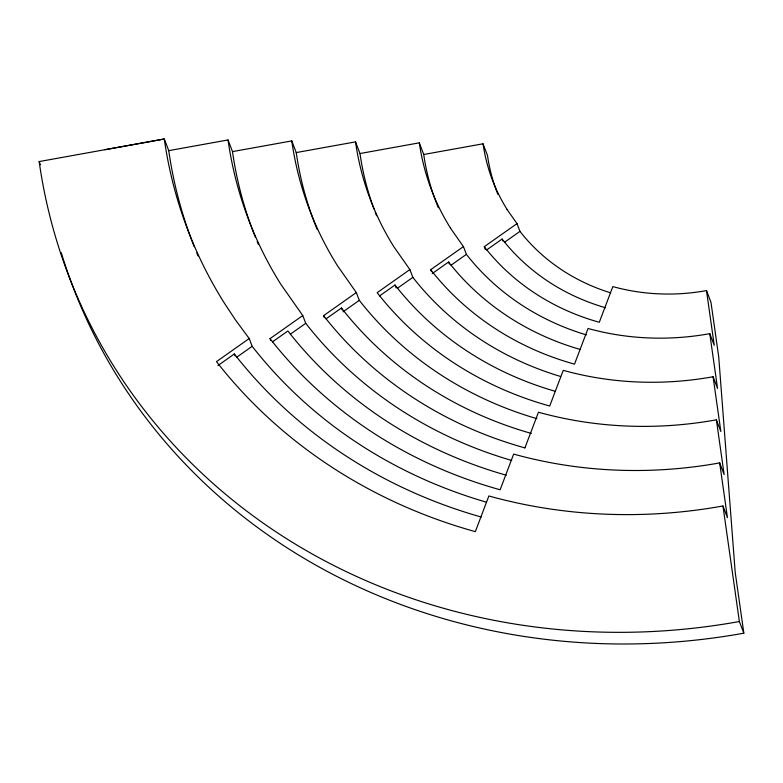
<?xml version="1.0" encoding="UTF-8"?>
<svg xmlns="http://www.w3.org/2000/svg" width="783" height="783" viewBox="0 0 783 783"><rect width="100%" height="100%" fill="white"/><g stroke="black" fill="none" stroke-linecap="round" stroke-linejoin="round"><path stroke-width="1.17" d="M524.913 447.905L538.459 412.22C573.087 421.851 609.057 426.52 644.986 426.383A382.711 348.523 -21 0 0 716.376 419.835L720.849 431.492L713.078 376.75A322.283 293.498 -21 0 1 652.963 382.27C622.7 382.388 592.418 378.453 563.261 370.339L549.715 406.025A362.637 330.24 -21 0 1 377.152 292.676L409.871 269.577L393.947 246.89A322.342 293.547 -21 0 1 355.521 141.88L296.248 152.577L291.775 140.92L232.502 151.608L228.029 139.951L168.756 150.649L164.283 138.992L39.15 161.572L40.373 164.743M105.01 149.69L164.283 138.992A503.655 458.672 -21 0 0 224.329 303.07L235.468 319.924L249.2 338.53L216.48 361.629A543.95 495.365 -21 0 0 475.33 531.647L488.876 495.972C534.427 508.647 581.759 514.793 629.033 514.607A503.567 458.593 -21 0 0 722.963 505.984L727.436 517.641L719.675 462.91A443.139 403.558 -21 0 1 637.01 470.495C595.403 470.661 553.757 465.249 513.668 454.091L500.122 489.776A483.512 440.33 -21 0 1 270.037 338.638L302.757 315.549L280.862 284.346A443.217 403.627 -21 0 1 228.029 139.951M217.968 365.504L234.332 353.965A523.807 477.023 -21 0 0 481.251 517.034M236.789 357.165L252.185 346.301A503.655 458.672 -21 0 0 486.223 502.128M272.494 341.848L287.89 330.984A463.37 421.978 -21 0 0 506.307 475.232M290.346 334.184L305.742 323.32A443.217 403.636 -21 0 0 511.7 460.453M324.338 317.604L323.594 315.657L356.314 292.568L337.404 265.623A382.779 348.592 -21 0 1 291.775 140.92M326.041 318.867L341.447 307.993A402.922 366.933 -21 0 0 531.373 433.439M342.934 311.879L359.299 300.339A382.779 348.592 -21 0 0 536.884 418.68M379.598 295.876L395.004 285.012A342.484 311.898 -21 0 0 554.912 391.197M397.451 288.222L412.856 277.348A322.342 293.547 -21 0 0 560.491 376.447M431.453 271.632L430.699 269.695L463.428 246.596L450.489 228.166M432.196 273.58L448.551 262.031A282.046 256.853 -21 0 0 580.252 349.472M451.008 265.231L466.404 254.367A261.904 238.512 -21 0 0 586.359 334.889M507.032 209.433L516.986 223.615L484.256 246.704L485.382 249.62M486.713 249.914L502.109 239.05A221.609 201.818 -21 0 0 605.582 307.758M504.565 242.25L519.961 231.386A201.466 183.467 -21 0 0 610.446 292.773M355.521 141.88L359.994 153.537L419.267 142.839L423.74 154.496A261.904 238.512 -21 0 0 438.314 207.671M423.74 154.496L483.013 143.798L487.486 155.455A201.466 183.467 -21 0 0 497.861 194.301M484.266 246.704A241.751 220.16 -21 0 0 599.298 322.273L612.844 286.588C631.069 291.658 650.007 294.114 668.917 294.046A201.427 183.437 -21 0 0 706.491 290.601L710.964 302.258L718.735 356.989L735.208 572.383L743.85 633.193L739.377 621.536L722.963 505.994M430.709 269.685A302.199 275.205 -21 0 0 574.507 364.154L588.053 328.469C611.738 335.055 636.354 338.256 660.94 338.158A261.855 238.463 -21 0 0 709.78 333.675L714.253 345.332L706.491 290.601M713.078 376.75L717.551 388.407L709.78 333.675M719.675 462.91L724.148 474.567L716.376 419.835M516.986 223.615L519.961 231.386M502.109 239.05L502.862 240.988M463.428 246.596L466.404 254.367M448.551 262.031L449.305 263.969M409.871 269.577L412.856 277.348M395.004 285.012L396.12 287.929M356.314 292.568L359.299 300.339M341.447 307.993L342.191 309.941M302.757 315.549L305.742 323.32M270.037 338.638L270.781 340.585M249.2 338.53L252.185 346.301M234.332 353.965L235.076 355.903M507.09 209.462A201.427 183.437 -21 0 1 483.072 143.847M450.568 228.205A261.855 238.463 -21 0 1 419.345 142.898M198.079 255.992A503.655 458.672 -21 0 1 196.787 252.909M194.272 246.733A503.655 458.672 -21 0 1 168.756 150.649M258.312 244.306A443.217 403.627 -21 0 1 257.167 241.604M255.317 237.073A443.217 403.627 -21 0 1 232.502 151.608M317.144 229.311A382.779 348.592 -21 0 1 296.248 152.577M376.584 215.687A322.342 293.547 -21 0 1 375.282 212.379M374.029 209.041A322.342 293.547 -21 0 1 359.994 153.537M524.913 447.896A423.074 385.285 -21 0 1 323.594 315.657M743.85 633.183A631.294 574.908 -21 0 1 61.25 252.674M739.377 621.526A631.294 574.908 -21 0 1 39.16 161.562"/></g></svg>
